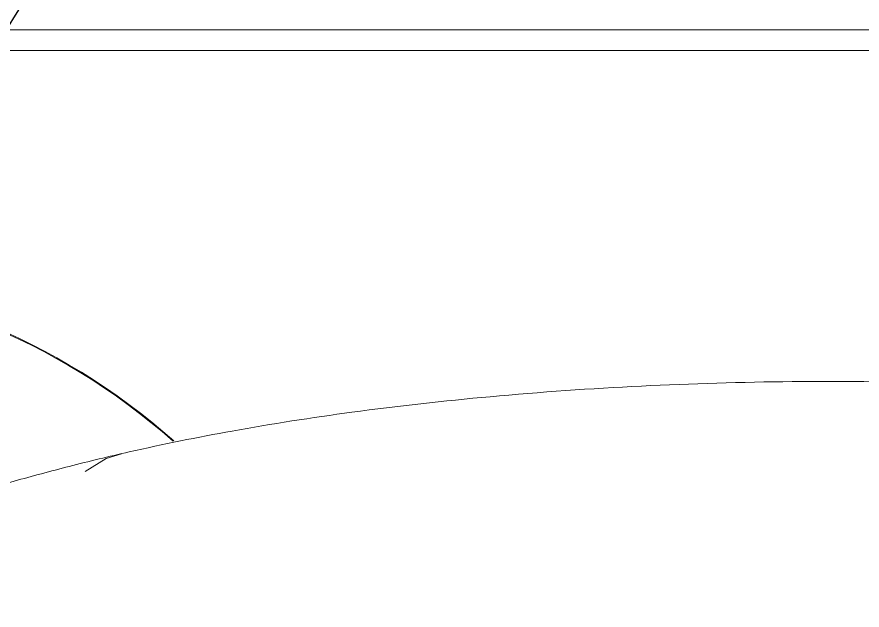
# Model space of a CAD drawing. Extents: x 14808 to 20058, y -13198 to -11680.
# Drawn here: x 14911.68 to 14932.26, y -12721.2 to -12706.74 of the extents above; entities that cross this region are included whole.
import ezdxf

# ---------------------------------------------------------------- set-up
doc = ezdxf.new("R2010")
doc.units = 0
doc.header["$LTSCALE"] = 7
doc.header["$MEASUREMENT"] = 0
doc.layers.get('0').update_dxf_attribs({"color": 2, "linetype": 'CONTINUOUS'})
doc.styles.add('GHS', font='romans', dxfattribs={"bigfont": 'ghs'})
doc.dimstyles.new('STANDARD$7', dxfattribs={"dimtxt": 3.5, "dimasz": 3, "dimexe": 1, "dimexo": 0.0625, "dimgap": 1, "dimtad": 1, "dimdec": 4, "dimzin": 0, "dimdsep": 46, "dimtxsty": 'GHS', "dimcen": 1, "dimclrt": 2, "dimadec": 0, "dimazin": 0, "dimtfac": 1, "dimtdec": 4, "dimtofl": 0, "dimtmove": 0, "dimatfit": 3, "dimfxl": 1, "dimtolj": 1, "dimtzin": 0, "dimarcsym": 0})

# ---------------------------------------------------------------- blocks, each defined once
blk = doc.blocks.new('A$C52DF3C04')
at = {"color": 7, "linetype": 'Continuous', "lineweight": 15}
for p, q in [((42.112, 32.572), (5.36, 32.572)), ((5.36, 32.322), (42.112, 32.322))]:
    blk.add_line(p, q, dxfattribs=at)
at = {"color": 8, "linetype": 'Continuous', "lineweight": 15, "flags": 128}
blk.add_lwpolyline([(18.932, 27.193), (19.186, 27.348), (19.373, 27.407)], dxfattribs=at)
at = {"color": 7, "linetype": 'Continuous', "lineweight": 15}
for radius, start, end in [(8.125, 48.4739, 203.0662), (8.116, 48.5145, 203.035)]:
    blk.add_arc((14.625, 21.481), radius, start, end, dxfattribs=at)
blk.add_open_spline([(44.75, 20.856), (44.603, 20.858), (44.333, 20.862), (43.897, 20.911), (43.502, 20.997), (43.185, 21.113), (42.918, 21.242), (42.688, 21.383), (42.428, 21.581), (42.164, 21.822), (41.886, 22.12), (41.598, 22.462), (41.154, 23.024), (40.543, 23.813), (39.763, 24.692), (38.96, 25.424), (38.256, 25.957), (37.524, 26.418), (36.725, 26.834), (35.794, 27.225), (34.704, 27.576), (33.5, 27.858), (32.21, 28.063), (30.797, 28.202), (29.225, 28.283), (27.502, 28.298), (25.698, 28.245), (23.909, 28.12), (22.243, 27.934), (20.772, 27.705), (19.627, 27.472), (18.748, 27.26), (18.071, 27.077), (17.437, 26.888), (16.821, 26.686), (16.17, 26.452), (15.528, 26.194), (14.896, 25.912), (14.312, 25.624), (13.772, 25.327), (13.353, 25.072), (13.076, 24.885), (12.953, 24.787), (12.913, 24.74), (12.915, 24.728), (12.917, 24.722)], degree=3, knots=[0, 0, 0, 0, 0.009565, 0.017466, 0.030406, 0.041174, 0.049364, 0.062119, 0.076989, 0.094777, 0.1143, 0.135311, 0.157578, 0.212347, 0.265924, 0.298766, 0.32845, 0.354698, 0.379952, 0.40757, 0.437039, 0.466255, 0.49546, 0.525602, 0.559442, 0.596715, 0.636226, 0.675953, 0.712392, 0.744424, 0.772658, 0.789632, 0.805557, 0.821013, 0.83605, 0.852149, 0.872159, 0.88956, 0.908868, 0.929751, 0.949629, 0.968036, 0.985126, 0.993231, 1, 1, 1, 1], dxfattribs=at)

msp = doc.modelspace()

# ---------------------------------------------------------------- block references
at = {"xscale": 2, "yscale": 2, "zscale": 2}
msp.add_blockref('A$C52DF3C04', (14875.481, -12772.201), dxfattribs=at)

# ---------------------------------------------------------------- leaders
for points in [[(14906.391, -12715.107), (14925.302, -12684.841)], [(14940.268, -12716.18), (14925.302, -12684.841)]]:
    msp.add_leader(points, dimstyle='STANDARD$7', override={"dimtxt": 3, "dimexo": 0.3, "dimgap": 2, "dimtad": 0, "dimdec": 1, "dimzin": 8, "dimcen": 0, "dimclrd": 2, "dimclre": 2, "dimazin": 2, "dimtp": 0.1, "dimtfac": 0.5, "dimtdec": 1, "dimfxl": 2.5, "dimarcsym": 1})

doc.saveas('drawing.dxf')
